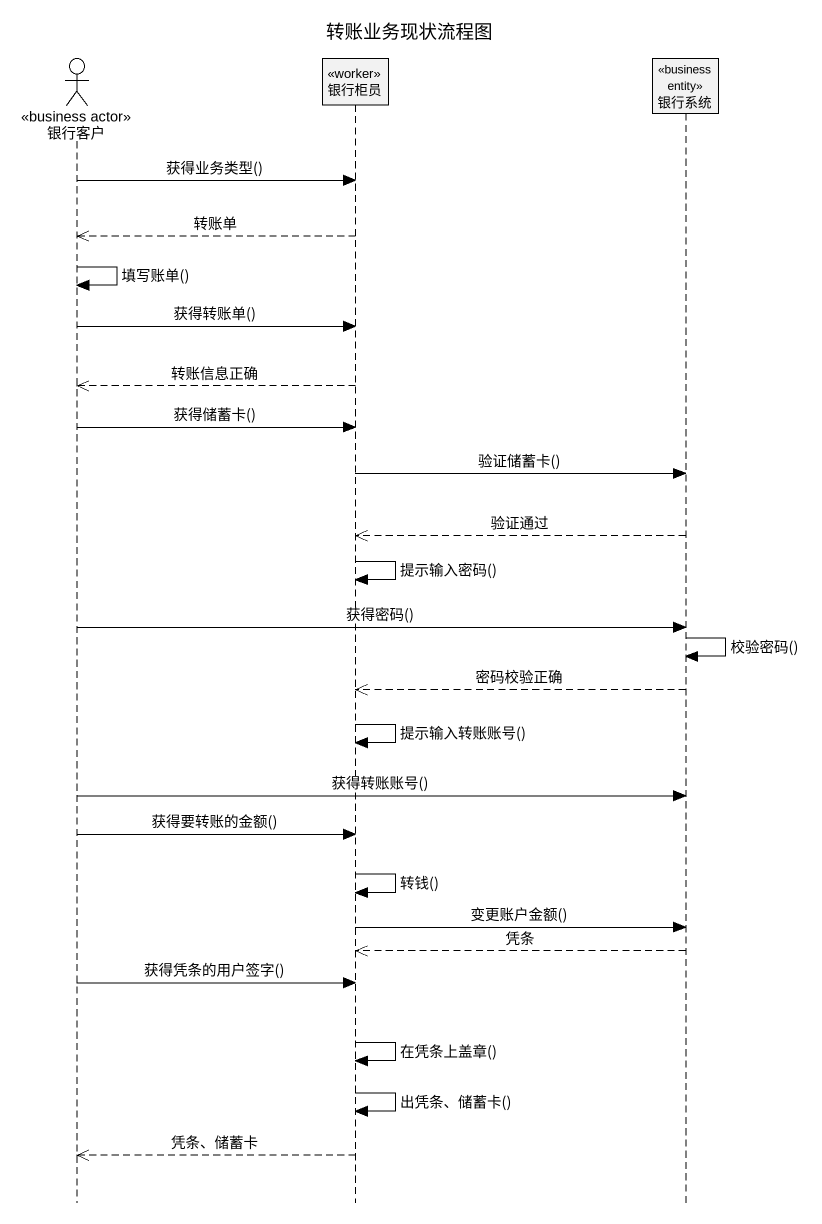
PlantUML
@startuml
title 转账业务现状流程图
hide footbox
actor 银行客户 <<business actor>>
participant 银行柜员 <<worker>>
participant 银行系统 <<business entity>>

银行客户 -> 银行柜员 : 获得业务类型()
银行柜员 -->> 银行客户 : 转账单
银行客户 -> 银行客户 : 填写账单()
银行客户 -> 银行柜员 : 获得转账单()
银行柜员 -->> 银行客户 : 转账信息正确
银行客户 -> 银行柜员 : 获得储蓄卡()
银行柜员 -> 银行系统 : 验证储蓄卡()
银行系统 -->> 银行柜员 : 验证通过
银行柜员 -> 银行柜员 : 提示输入密码()
银行客户 -> 银行系统 : 获得密码()
银行系统 -> 银行系统 : 校验密码()
银行系统 -->> 银行柜员 : 密码校验正确
银行柜员 -> 银行柜员 : 提示输入转账账号()
银行客户 -> 银行系统 : 获得转账账号()
银行客户 -> 银行柜员 : 获得要转账的金额()
银行柜员 -> 银行柜员 : 转钱()
银行柜员 -> 银行系统 : 变更账户金额()
银行系统 -->> 银行柜员 : 凭条
银行客户 -> 银行柜员 : 获得凭条的用户签字()
银行柜员 -> 银行柜员 : 在凭条上盖章()
银行柜员 -> 银行柜员 : 出凭条、储蓄卡()
银行柜员 -->> 银行客户 : 凭条、储蓄卡
@enduml
